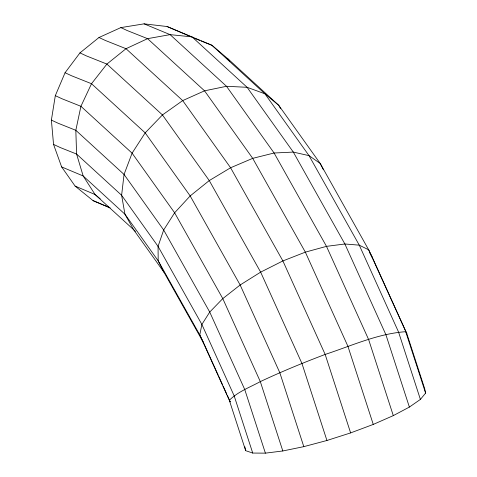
<?xml version="1.0" encoding="UTF-8"?>
<svg xmlns="http://www.w3.org/2000/svg" width="477" height="477" viewBox="0 0 477 477"><rect width="100%" height="100%" fill="white"/><g stroke="black" fill="none" stroke-linecap="round" stroke-linejoin="round"><path stroke-width="0.72" d="M110.175 207.918L93.063 200.638L75.116 186.096L61.634 166.92L53.543 144.406L51.385 120.097L55.314 95.65L65.063 72.731L79.957 52.893L98.989 37.498L120.866 27.594L144.09 23.85L167.081 26.527L191.629 37.003M61.634 166.92L83.159 175.959L124.95 214.221L158.185 260.818L199.774 334.92L229.318 400.257L245.673 450.676L252.727 453.055L265.391 453.15L282.819 450.968L303.807 446.645L326.936 440.486L350.625 432.907L373.264 424.423L393.304 415.616L409.379 407.078L420.398 399.404L425.615 393.102L424.661 388.612L406.887 333.822L372.454 257.675L368.679 249.835L320.192 163.45L278.729 105.31L228.394 59.231L211.931 45.279L167.081 26.527M194.318 38.261L199.738 40.42M201.091 40.956L211.931 45.279L264.914 93.79L278.729 105.31L280.5 108.464M227.046 58.695L228.394 59.231L229.586 61.086M93.063 200.638L109.466 207.537M144.09 23.85L170.092 34.636L192.046 36.89L247.104 87.303L293.307 152.085L344.883 243.98L385.875 334.633L409.379 407.078M120.866 27.594L127.126 30.51L147.572 38.661L204.544 90.827L252.709 158.352L305.346 252.142L347.906 346.26L373.264 424.423M98.989 37.498L105.357 40.467L126.017 48.702L182.691 100.593L230.594 167.755L282.891 260.931L325.165 354.429L350.625 432.907M79.957 52.893L86.426 55.91L106.896 64.073L162.448 114.933L209.266 180.574L260.651 272.134L301.947 363.456L326.936 440.486M65.063 72.731L71.633 75.795L91.512 83.719L145.187 132.862L190.174 195.934L240.152 284.984L279.826 372.728L303.807 446.645M55.314 95.65L61.986 98.757L80.917 106.305L132.093 153.165L174.624 212.796L222.783 298.602L260.317 381.612L282.819 450.968M51.385 120.097L58.134 123.245L75.825 130.299L124.05 174.451L163.671 229.997L209.731 312.065L244.743 389.5L265.391 453.15M53.543 144.406L60.346 147.578L76.588 154.053L121.617 195.278L158.06 246.376L201.884 324.455L234.171 395.862L252.727 453.055M75.116 186.096L95.078 194.521L100.188 198.849M135.48 231.375L95.078 194.521L83.159 175.959L76.588 154.053L75.825 130.299L80.917 106.305L91.512 83.719L106.896 64.073L126.017 48.702L147.572 38.661L170.092 34.636L226.515 86.295L274.096 153.01L326.489 246.359L368.614 339.511L393.304 415.616M218.257 375.286L203.548 342.76L164.022 272.331L133.822 229.992L124.95 214.221L121.617 195.278L124.05 174.451L132.093 153.165L145.187 132.862L162.448 114.933L182.691 100.593L204.544 90.827L226.515 86.295L247.104 87.303L264.914 93.79L309.03 155.645L359.276 245.166L398.522 331.968L420.398 399.404M369.913 253.15L372.454 257.675M406.887 333.822L368.679 249.835L359.276 245.166L344.883 243.98L326.489 246.359L305.346 252.142L282.891 260.931L260.651 272.134L240.152 284.984L222.783 298.602L209.731 312.065L201.884 324.455L199.774 334.92L203.548 342.76M230.218 401.855L229.318 400.257C237.975 391.653 249.775 387.354 260.317 381.612C281.537 371.625 303.247 362.741 325.165 354.429C351.549 345.789 377.724 333.673 405.688 331.688L425.615 393.102M323.436 169.842L320.192 163.45L309.03 155.645L293.307 152.085L274.096 153.01L252.709 158.352L230.594 167.755L209.266 180.574L190.174 195.934L174.624 212.796L163.671 229.997L158.06 246.376L158.185 260.818L164.022 272.331M218.871 376.639L222.55 384.772M223.158 386.126L226.837 394.258M227.451 395.612L230.206 401.712M244.856 446.83L245.673 450.676"/></g></svg>
